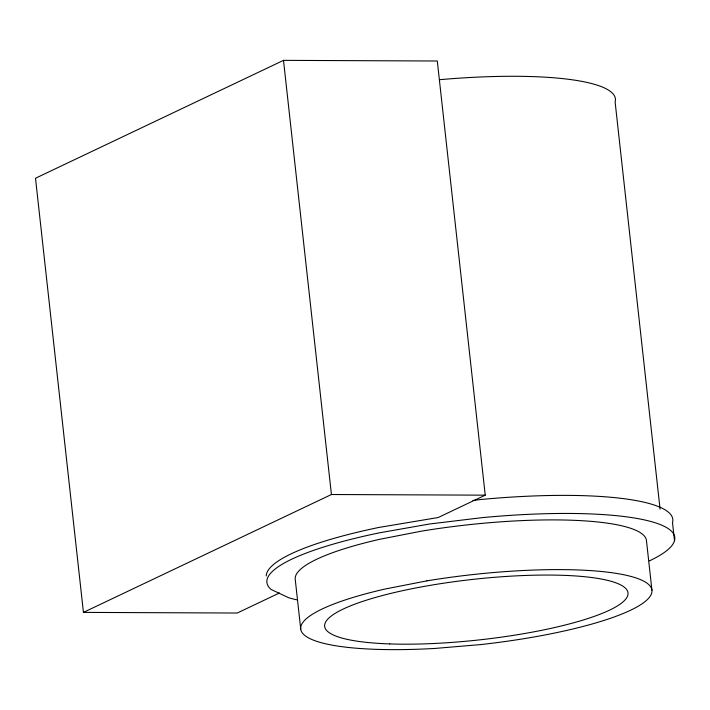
<?xml version="1.0" encoding="UTF-8"?>
<svg xmlns="http://www.w3.org/2000/svg" width="710" height="710" viewBox="0 0 710 710"><rect width="100%" height="100%" fill="white"/><g stroke="black" fill="none" stroke-linecap="round" stroke-linejoin="round"><path stroke-width="1.06" d="M266.25 575.934A205.19 40.905 -6.3 0 1 378.59 527.503L438.194 517.519L485.232 495.163L437.298 61.007L283.503 60.359L35.5 178.237L83.434 612.393L237.229 613.032L279.456 592.965M83.434 612.393L331.428 494.515L485.232 495.163M472.922 500.461L480.59 499.529A205.19 40.905 -6.3 0 1 672.503 522.64L674.5 540.709M660.069 509.132L615.117 101.983A193.44 38.562 -6.3 0 0 439.721 79.689M651.931 590.179L646.446 540.47A176.675 35.225 -6.3 0 0 421.358 531.169L379.424 539.351A176.675 35.225 -6.3 0 0 295.236 579.369L300.729 629.069M283.503 60.359L331.428 494.515M649.366 560.909A205.19 40.905 -6.3 0 0 482.587 517.599L429.47 524.007L379.184 532.873A205.19 40.905 -6.3 0 0 271.078 589.433L288.597 597.713A205.19 40.905 -6.3 0 0 296.922 599.852M426.852 580.869L384.918 589.06A176.675 35.225 -6.3 0 0 302.771 633.471A176.675 35.225 -6.3 0 0 434.911 648.443L480.501 644.6A176.675 35.225 -6.3 0 0 649.881 585.777A176.675 35.225 -6.3 0 0 426.852 580.869M389.825 643.926A152.597 30.424 -6.3 0 0 627.516 596.143A152.597 30.424 -6.3 0 0 411.64 588.794A152.597 30.424 -6.3 0 0 389.825 643.926"/></g></svg>
